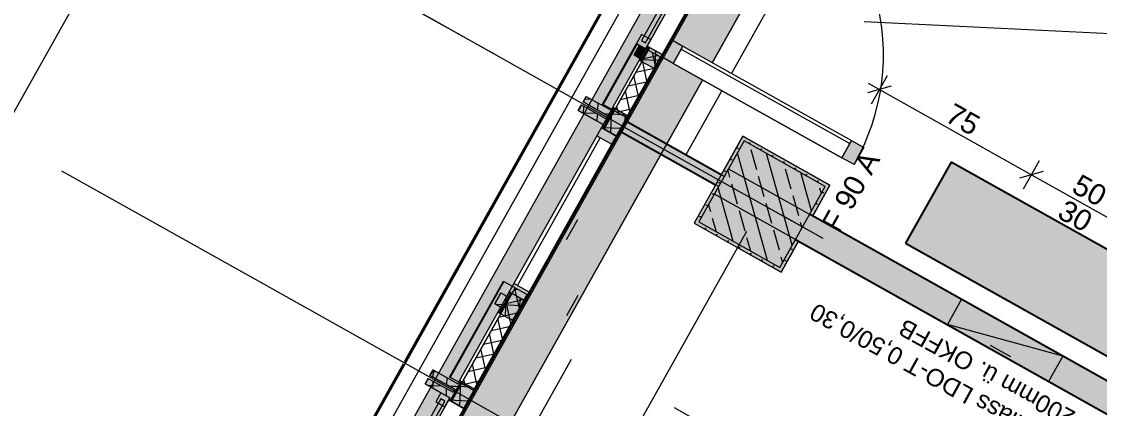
# Model space of a CAD drawing. Header units: metres. Extents: x -36 to 59, y 39 to 183.
# Drawn here: x -14.81 to -10.167, y 136.164 to 137.831 of the extents above; entities that cross this region are included whole.
import ezdxf

# ---------------------------------------------------------------- set-up
doc = ezdxf.new("R2010")
doc.units = ezdxf.units.M
doc.header["$MEASUREMENT"] = 0
for name, pattern in [('Achse', [0.0023, 0.0015, -0.0008]), ('Punktlinie', [0.0035, 0, -0.0035]), ('Strichlinie-über-Schnitt', [0.0023, 0.0008, -0.0015]), ('Strichlinie_ eng', [0.0023, 0.0015, -0.0008]), ('Strichpunktlinie', [0.006703, 0.003528, -0.001764, 0, -0.001411]), ('Wipeout_Contour', [1, 0, -1])]:
    doc.linetypes.add(name, pattern=pattern)
for name, color, linetype in [('00  Raster', 7, 'Continuous'), ('00  Raster Ausbau', 7, 'Continuous'), ('10  Decken', 7, 'Continuous'), ('10  Fassade', 7, 'Continuous'), ('10  Fassade_Deckschraffur', 7, 'Continuous'), ('10  Fassade_Schnittschraffur', 7, 'Continuous'), ('10  Stützen', 7, 'Continuous'), ('10  Stützen_Schnittschraffur', 7, 'Continuous'), ('10  Wand Massiv_Deckschraffur', 7, 'Continuous'), ('10  Wand Massiv_Fenster', 7, 'Continuous'), ('20  Absturzsicherung', 7, 'Continuous'), ('20  Möbel', 7, 'Continuous'), ('20  Möbel_Deckschraffur', 7, 'Continuous'), ('20  Wand Leichtbau', 7, 'Continuous'), ('20  Wand Leichtbau_Fenster', 7, 'Continuous'), ('20  Wand Leichtbau_Schnittschraffur', 7, 'Continuous'), ('40  Bemaßung 1_ 50 AUSBAU', 7, 'Continuous'), ('40  Text Brandschutz', 7, 'Continuous'), ('50  NUF - Raumstempel', 7, 'Continuous'), ('Neubau_20  Boden Aufbauten', 7, 'Continuous'), ('Neubau_20  Decke Abhangdecke', 7, 'Continuous'), ('Neubau_20  Wand Leichtbau', 7, 'Continuous'), ('Neubau_20  Wand Leichtbau_Fenster', 7, 'Continuous'), ('Neubau_20  Wand Leichtbau_Schnittschraffur', 7, 'Continuous')]:
    doc.layers.add(name, color=color, linetype=linetype)
doc.styles.add('ERSTELLTER_STIL_1', font='')
doc.styles.get('ERSTELLTER_STIL_1').set_extended_font_data('Arial')
pattern_1 = [(102.605446, (0, 0), (0.048794801, 0.0109118), []), (192.605446, (0, 0), (-0.0109118, 0.048794801), [])]
pattern_2 = [(87.605446, (0, 0), (-0.059947608, 0.00250684), []), (177.605446, (0, 0), (0.00250684, 0.059947608), [])]

msp = doc.modelspace()

# ---------------------------------------------------------------- linework, layer by layer
at = {"layer": 'Neubau_20  Boden Aufbauten', "color": 7, "linetype": 'Continuous', "lineweight": 13, "ltscale": 1000, "flags": 128}
msp.add_lwpolyline([(-8.3577, 128.9862), (-8.096, 128.8395), (7.1144, 155.9862), (4.0389, 157.7094), (4.6255, 158.7563), (1.6945, 160.3985), (1.6556, 160.3291), (1.3067, 160.5246), (1.3908, 160.6747), (1.1415, 160.8144), (-12.0312, 137.3031), (-11.7825, 137.1637), (-11.7642, 137.1964), (-5.6705, 133.7822)], close=True, dxfattribs=at)
msp.add_lwpolyline([(-5.8407, 133.7342), (-11.8253, 137.0874), (-11.8069, 137.1201), (-12.0559, 137.2596), (-18.6544, 125.4821), (-16.3427, 124.1868), (-16.6653, 123.611), (-16.8022, 123.6878), (-20.9522, 116.2812), (-16.9374, 114.0317)], dxfattribs=at)

# ---------------------------------------------------------------- next in the draw order: wipeouts: each hides what was drawn before it
at = {"color": 254, "linetype": 'Wipeout_Contour', "lineweight": 0, "ltscale": 578.896248}
msp.add_wipeout([(1.5068, 161.8649), (-18.3925, 126.3498), (-18.2219, 126.2542), (1.6769, 161.7686)], dxfattribs=at).dxf.layer = '10  Fassade_Deckschraffur'

# ---------------------------------------------------------------- next in the draw order: wipeouts: each hides what was drawn before it
at = {"color": 254, "linetype": 'Wipeout_Contour', "lineweight": 0, "ltscale": 579.75037}
msp.add_wipeout([(1.2236, 162.0253), (-18.6764, 126.5088), (-18.6188, 126.4766), (1.2811, 161.9927)], dxfattribs=at).dxf.layer = '10  Fassade_Deckschraffur'

# ---------------------------------------------------------------- next in the draw order: wipeouts: each hides what was drawn before it
at = {"color": 254, "linetype": 'Wipeout_Contour', "lineweight": 0, "ltscale": 579.478914}
msp.add_wipeout([(-18.4602, 126.3877), (1.4393, 161.9032), (1.2811, 161.9927), (-18.6188, 126.4766)], dxfattribs=at).dxf.layer = '10  Fassade_Deckschraffur'

# ---------------------------------------------------------------- next in the draw order: wipeouts: each hides what was drawn before it
at = {"color": 254, "linetype": 'Wipeout_Contour', "lineweight": 0, "ltscale": 579.276268}
msp.add_wipeout([(1.4393, 161.9032), (-18.4602, 126.3877), (-18.4575, 126.3862), (1.4419, 161.9017)], dxfattribs=at).dxf.layer = '10  Fassade_Deckschraffur'

# ---------------------------------------------------------------- next in the draw order: wipeouts: each hides what was drawn before it
at = {"color": 254, "linetype": 'Wipeout_Contour', "lineweight": 0, "ltscale": 579.199343}
msp.add_wipeout([(1.4446, 161.9001), (-18.4548, 126.3847), (-18.4016, 126.3549), (1.4977, 161.8701)], dxfattribs=at).dxf.layer = '10  Fassade_Deckschraffur'

# ---------------------------------------------------------------- next in the draw order: wipeouts: each hides what was drawn before it
at = {"color": 254, "linetype": 'Wipeout_Contour', "lineweight": 0, "ltscale": 579.127053}
msp.add_wipeout([(-18.3972, 126.3524), (1.5021, 161.8676), (1.4977, 161.8701), (-18.4016, 126.3549)], dxfattribs=at).dxf.layer = '10  Fassade_Deckschraffur'

# ---------------------------------------------------------------- next in the draw order: wipeouts: each hides what was drawn before it
at = {"color": 254, "linetype": 'Wipeout_Contour', "lineweight": 0, "ltscale": 579.115676}
msp.add_wipeout([(1.5021, 161.8676), (-18.3972, 126.3524), (-18.3925, 126.3498), (1.5068, 161.8649)], dxfattribs=at).dxf.layer = '10  Fassade_Deckschraffur'

# ---------------------------------------------------------------- next in the draw order: hatches: boundary and pattern name
at = {"layer": '10  Wand Massiv_Deckschraffur', "linetype": 'Continuous', "lineweight": 0, "true_color": 0xffffff}
msp.add_hatch(color=7, dxfattribs=at).paths.add_polyline_path([(-18.2218, 126.2542), (1.677, 161.7686), (1.3506, 161.9533), (-18.549, 126.4375)])
at = {"layer": '20  Möbel_Deckschraffur', "linetype": 'Continuous', "lineweight": 0, "true_color": 0xffffff}
msp.add_hatch(color=7, dxfattribs=at).paths.add_polyline_path([(-11.0017, 136.876), (-9.9548, 136.2895), (-9.7593, 136.6384), (-10.8062, 137.225)])
at = {"layer": '20  Wand Leichtbau_Schnittschraffur', "linetype": 'Continuous', "lineweight": 18}
msp.add_hatch(color=9, dxfattribs=at).paths.add_polyline_path([(-11.4152, 137.0009), (-11.4763, 136.8919), (-6.3423, 134.0153), (-6.2812, 134.1243)])

# ---------------------------------------------------------------- next in the draw order: linework, layer by layer
at = {"layer": '00  Raster Ausbau', "color": 9, "linetype": 'Achse', "lineweight": 18, "ltscale": 1000}
msp.add_line((-13.7632, 136.6974), (-14.6356, 137.1862), dxfattribs=at)
at = {"layer": '10  Decken', "color": 7, "linetype": 'Punktlinie', "lineweight": 13, "ltscale": 1000, "flags": 128}
msp.add_lwpolyline([(1.6639, 161.776), (-18.7726, 125.3019), (-16.6353, 124.1043), (-21.0101, 116.2964), (-22.973, 117.3962), (-23.0952, 117.1781), (-10.2099, 109.9585), (-9.9704, 110.3859), (-3.4571, 122.0106), (-0.8442, 120.5466), (0.5391, 119.7715)], dxfattribs=at)
at = {"layer": '10  Fassade', "color": 7, "linetype": 'Strichpunktlinie', "lineweight": 13, "ltscale": 1000}
msp.add_line((-18.3745, 126.3397), (1.5247, 161.8548), dxfattribs=at)
at = {"layer": '10  Fassade', "color": 7, "linetype": 'Continuous', "lineweight": 13, "ltscale": 1000}
for p, q in [((-12.3982, 137.4714), (-12.4116, 137.4474)), ((-12.3982, 137.4714), (-12.2913, 137.4115)), ((-12.3774, 137.5085), (-12.3908, 137.4845)), ((-12.7454, 136.6624), (-12.7718, 136.6153)), ((-13.0373, 136.3308), (-13.0507, 136.3068)), ((-13.058, 136.2937), (-13.0715, 136.2697)), ((-13.058, 136.2937), (-12.9512, 136.2338))]:
    msp.add_line(p, q, dxfattribs=at)
at = {"layer": '10  Fassade', "color": 7, "linetype": 'Continuous', "lineweight": 18, "ltscale": 1000, "flags": 128}
for points in [[(-18.6764, 126.5088), (1.2236, 162.0253)], [(-18.6188, 126.4766), (1.2811, 161.9927)], [(-18.4602, 126.3877), (1.4393, 161.9032)], [(-18.4575, 126.3862), (1.4419, 161.9017)], [(-18.4548, 126.3847), (1.4446, 161.9001)], [(-18.4016, 126.3549), (1.4977, 161.8701)], [(-18.3972, 126.3524), (1.5021, 161.8676)], [(-18.3925, 126.3498), (1.5068, 161.8649)], [(-18.2219, 126.2542), (1.6769, 161.7686)]]:
    msp.add_lwpolyline(points, dxfattribs=at)
at = {"layer": '10  Fassade', "color": 7, "linetype": 'Strichlinie_ eng', "lineweight": 18, "ltscale": 1000, "flags": 128}
for points in [[(1.4333, 161.9065), (1.0653, 161.2497), (0.9101, 160.9727), (0.4643, 160.1771), (0.2502, 159.795), (-0.2545, 158.8942), (-0.4097, 158.6172), (-0.8555, 157.8216), (-1.0696, 157.4395), (-1.5743, 156.5388), (-1.7294, 156.2618), (-2.1752, 155.4662), (-2.3893, 155.0841), (-2.894, 154.1833), (-3.0492, 153.9063), (-3.495, 153.1107), (-3.7091, 152.7286), (-4.2138, 151.8278), (-4.369, 151.5509), (-4.8148, 150.7552), (-5.0289, 150.3731), (-5.5336, 149.4724), (-5.6888, 149.1954), (-6.1346, 148.3998), (-6.3487, 148.0177), (-6.8533, 147.1169), (-7.0085, 146.8399), (-7.4543, 146.0443), (-7.6684, 145.6622), (-8.1731, 144.7615), (-8.3283, 144.4845), (-8.7741, 143.6889), (-8.9882, 143.3067), (-9.4929, 142.406), (-9.6481, 142.129), (-10.0939, 141.3334), (-10.308, 140.9513), (-10.8127, 140.0505), (-10.9679, 139.7736), (-11.4136, 138.9779), (-11.6277, 138.5958), (-12.1324, 137.6951), (-12.2876, 137.4181), (-12.7334, 136.6225), (-12.9475, 136.2404), (-13.4522, 135.3396), (-13.6074, 135.0626), (-14.0532, 134.267), (-14.2673, 133.8849), (-14.772, 132.9842), (-14.9272, 132.7072), (-15.373, 131.9115), (-15.5871, 131.5294), (-16.0917, 130.6287), (-16.2469, 130.3517), (-16.6927, 129.5561), (-16.9068, 129.174), (-17.4115, 128.2732), (-17.5667, 127.9962), (-18.0125, 127.2006), (-18.4661, 126.391)], [(1.4986, 161.8696), (1.1307, 161.213), (0.9755, 160.9361), (0.5297, 160.1404), (0.3156, 159.7583), (-0.189, 158.8576), (-0.3442, 158.5806), (-0.79, 157.785), (-1.0041, 157.4029), (-1.5088, 156.5021), (-1.664, 156.2251), (-2.1098, 155.4295), (-2.3239, 155.0474), (-2.8286, 154.1467), (-2.9838, 153.8697), (-3.4296, 153.074), (-3.6437, 152.6919), (-4.1484, 151.7912), (-4.3036, 151.5142), (-4.7494, 150.7186), (-4.9634, 150.3365), (-5.4681, 149.4357), (-5.6233, 149.1587), (-6.0691, 148.3631), (-6.2832, 147.981), (-6.7879, 147.0803), (-6.9431, 146.8033), (-7.3889, 146.0077), (-7.603, 145.6255), (-8.1077, 144.7248), (-8.2629, 144.4478), (-8.7087, 143.6522), (-8.9228, 143.2701), (-9.4275, 142.3693), (-9.5827, 142.0924), (-10.0284, 141.2967), (-10.2425, 140.9146), (-10.7472, 140.0139), (-10.9024, 139.7369), (-11.3482, 138.9413), (-11.5623, 138.5592), (-12.067, 137.6584), (-12.2222, 137.3814), (-12.668, 136.5858), (-12.8821, 136.2037), (-13.3868, 135.303), (-13.542, 135.026), (-13.9878, 134.2303), (-14.2019, 133.8482), (-14.7065, 132.9475), (-14.8617, 132.6705), (-15.3075, 131.8749), (-15.5216, 131.4928), (-16.0263, 130.592), (-16.1815, 130.315), (-16.6273, 129.5194), (-16.8414, 129.1373), (-17.3461, 128.2366), (-17.5013, 127.9596), (-17.9471, 127.164), (-18.4007, 126.3544)], [(-12.1716, 137.6866), (-12.1481, 137.7285)], [(-12.1481, 137.7285), (-12.1219, 137.7138)], [(-12.1454, 137.672), (-12.1716, 137.6866)], [(-12.4116, 137.4474), (-12.3982, 137.4714)], [(-12.3982, 137.4714), (-12.2913, 137.4115)], [(-12.3908, 137.4845), (-12.3774, 137.5085)], [(-12.284, 137.4246), (-12.3908, 137.4845)], [(-12.3774, 137.5085), (-12.2705, 137.4486)], [(-12.3047, 137.3876), (-12.4116, 137.4474)], [(-12.7718, 136.6153), (-12.7454, 136.6624)], [(-12.7454, 136.6624), (-12.7192, 136.6478)], [(-12.7456, 136.6007), (-12.7718, 136.6153)], [(-13.0507, 136.3068), (-13.0373, 136.3308)], [(-13.0373, 136.3308), (-12.9304, 136.2709)], [(-13.0715, 136.2697), (-13.058, 136.2937)], [(-12.9646, 136.2098), (-13.0715, 136.2697)], [(-13.058, 136.2937), (-12.9512, 136.2338)], [(-12.9438, 136.2469), (-13.0507, 136.3068)]]:
    msp.add_lwpolyline(points, dxfattribs=at)
at = {"layer": '10  Wand Massiv_Fenster', "color": 7, "linetype": 'Continuous', "lineweight": 13, "ltscale": 1000}
for p, q in [((1.3506, 161.9533), (-18.549, 126.4375)), ((1.677, 161.7686), (-18.2218, 126.2542))]:
    msp.add_line(p, q, dxfattribs=at)
at = {"layer": '20  Möbel', "color": 7, "linetype": 'Continuous', "lineweight": 25, "ltscale": 1000}
for p, q in [((-10.8062, 137.225), (-11.0017, 136.876)), ((-9.7593, 136.6384), (-10.8062, 137.225)), ((-11.0017, 136.876), (-9.9548, 136.2895))]:
    msp.add_line(p, q, dxfattribs=at)
at = {"layer": '20  Möbel', "color": 253, "linetype": 'Strichlinie_ eng', "lineweight": 18, "ltscale": 1000, "true_color": 0x9f9f9f, "flags": 128}
msp.add_lwpolyline([(-10.6888, 135.4333), (-12.0846, 136.2154), (-12.5734, 135.343), (-11.1776, 134.5609)], close=True, dxfattribs=at)
at = {"layer": '20  Wand Leichtbau', "color": 7, "linetype": 'Continuous', "lineweight": 25, "ltscale": 1000, "flags": 128}
for points in [[(-6.2812, 134.1243), (-11.4152, 137.0009)], [(-11.4763, 136.8919), (-7.9867, 134.9367)]]:
    msp.add_lwpolyline(points, dxfattribs=at)
at = {"layer": '40  Bemaßung 1_ 50 AUSBAU', "color": 7, "linetype": 'Continuous', "lineweight": 13, "ltscale": 1000}
for p, q in [((-14.2418, 138.513), (-14.9017, 137.3353)), ((-11.1636, 137.565), (-11.1146, 137.5375)), ((-11.1489, 137.4762), (-11.0802, 137.5989)), ((-11.0635, 137.5519), (-11.1656, 137.5231)), ((-11.1146, 137.5375), (-10.4601, 137.1709)), ((-10.4945, 137.1095), (-10.4258, 137.2322)), ((-10.4091, 137.1853), (-10.5112, 137.1565)), ((-10.4601, 137.1709), (-10.024, 136.9265))]:
    msp.add_line(p, q, dxfattribs=at)
at = {"layer": '40  Text Brandschutz', "color": 6, "linetype": 'Continuous', "lineweight": 18, "ltscale": 1000}
msp.add_line((-2.5256, 137.4032), (-11.1803, 137.8293), dxfattribs=at)
at = {"layer": 'Neubau_20  Decke Abhangdecke', "color": 7, "linetype": 'Continuous', "lineweight": 13, "ltscale": 1000, "flags": 128}
msp.add_lwpolyline([(-9.3026, 141.9784), (-11.9299, 137.2893), (-11.9483, 137.2566), (-11.7956, 137.1711), (-11.7773, 137.2038), (-11.7027, 137.3368), (-11.3276, 137.1266), (-11.4021, 136.9936), (-6.2943, 134.1316), (-6.2197, 134.2647), (-5.8446, 134.0545), (-5.9191, 133.9215), (-5.7796, 133.8433), (-3.195, 138.456)], dxfattribs=at)
at = {"layer": 'Neubau_20  Decke Abhangdecke', "color": 7, "linetype": 'Strichlinie-über-Schnitt', "lineweight": 13, "ltscale": 1000, "flags": 128}
msp.add_lwpolyline([(-14.5878, 132.5457), (-14.4351, 132.4601), (-14.3423, 132.6259), (-13.9671, 132.4157), (-14.0417, 132.2827), (-10.5651, 130.3348), (-7.9867, 134.9366), (-11.4632, 136.8845), (-11.5378, 136.7515), (-11.9129, 136.9617), (-11.82, 137.1274), (-11.9727, 137.213)], close=True, dxfattribs=at)
at = {"layer": 'Neubau_20  Wand Leichtbau_Fenster', "color": 7, "linetype": 'Continuous', "lineweight": 18, "ltscale": 1000}
for p, q in [((-10.7608, 136.6343), (-10.8219, 136.5252)), ((-10.3246, 136.3899), (-10.8219, 136.5252)), ((-10.3246, 136.3899), (-10.3857, 136.2808))]:
    msp.add_line(p, q, dxfattribs=at)

# ---------------------------------------------------------------- next in the draw order: texts
at = {"layer": '20  Wand Leichtbau_Fenster', "color": 7, "linetype": 'Continuous', "lineweight": 18, "char_height": 0.075, "attachment_point": 4, "rotation": 151.2521, "style": 'ERSTELLTER_STIL_1'}
for s, insert in [('\\A1;{\\pql;\\fArial|b0|i0|c0|p38;2x Überströmdurchlass LDO-T 0,50/0,30}', (-9.7476, 135.6868)), ('\\A1;{\\pql;\\fArial|b0|i0|c0|p38;UK = +200mm ü. OKFFB}', (-9.9966, 135.9579))]:
    msp.add_mtext(s, dxfattribs=dict(at, insert=insert))
at = {"layer": '40  Bemaßung 1_ 50 AUSBAU', "color": 7, "linetype": 'Continuous', "lineweight": 13, "char_height": 0.09, "width": 0.136595, "attachment_point": 7, "rotation": 330.738, "style": 'ERSTELLTER_STIL_1'}
for s, insert in [('\\A1;{\\pql;\\fArial|b0|i0|c0|p38;75}', (-10.8381, 137.4033)), ('\\A1;{\\pql;\\fArial|b0|i0|c0|p38;50}', (-10.2928, 137.0978)), ('\\A1;{\\pql;\\fArial|b0|i0|c0|p38;30}', (-10.3544, 136.9878))]:
    msp.add_mtext(s, dxfattribs=dict(at, insert=insert))

# ---------------------------------------------------------------- next in the draw order: wipeouts: each hides what was drawn before it
at = {"color": 254, "linetype": 'Wipeout_Contour', "lineweight": 0, "ltscale": 554.523215}
msp.add_wipeout([(-12.1156, 137.7252), (-12.0501, 137.6885), (-11.5843, 138.5199), (-11.6497, 138.5566)], dxfattribs=at).dxf.layer = '10  Fassade_Deckschraffur'
at = {"color": 254, "linetype": 'Wipeout_Contour', "lineweight": 0, "ltscale": 552.332542}
msp.add_wipeout([(-12.2632, 137.4617), (-12.1978, 137.4251), (-12.0839, 137.6283), (-12.1493, 137.665)], dxfattribs=at).dxf.layer = '10  Fassade_Deckschraffur'
at = {"color": 254, "linetype": 'Wipeout_Contour', "lineweight": 0, "ltscale": 550.279155}
msp.add_wipeout([(-12.709, 136.6661), (-12.6435, 136.6294), (-12.2466, 137.3378), (-12.3121, 137.3745)], dxfattribs=at).dxf.layer = '10  Fassade_Deckschraffur'
at = {"color": 254, "linetype": 'Wipeout_Contour', "lineweight": 0, "ltscale": 548.054128}
msp.add_wipeout([(-12.9231, 136.284), (-12.8576, 136.2473), (-12.6924, 136.5422), (-12.7579, 136.5789)], dxfattribs=at).dxf.layer = '10  Fassade_Deckschraffur'
at = {"color": 254, "linetype": 'Wipeout_Contour', "lineweight": 0, "ltscale": 545.620857}
msp.add_wipeout([(-13.4353, 135.3697), (-13.3699, 135.3331), (-12.9041, 136.1644), (-12.9695, 136.2011)], dxfattribs=at).dxf.layer = '10  Fassade_Deckschraffur'

# ---------------------------------------------------------------- next in the draw order: hatches: boundary and pattern name
at = {"layer": '10  Fassade', "linetype": 'Continuous', "lineweight": 0, "true_color": 0xffffff}
for points in [[(-12.3073, 137.475), (-12.3047, 137.4735), (-12.1586, 137.7344), (-12.1612, 137.7358)], [(-12.2044, 137.4173), (-12.2026, 137.4163), (-12.0565, 137.6772), (-12.0582, 137.6782)], [(-12.966, 136.2994), (-12.9634, 136.298), (-12.7319, 136.711), (-12.7345, 136.7125)], [(-12.8631, 136.2418), (-12.8613, 136.2408), (-12.6299, 136.6539), (-12.6316, 136.6548)]]:
    msp.add_hatch(color=7, dxfattribs=at).paths.add_polyline_path(points)
at = {"layer": '10  Fassade', "linetype": 'Continuous', "lineweight": 13, "true_color": 0x000100}
h = msp.add_hatch(dxfattribs=at)
h.set_pattern_fill('Dämmung__hart_2_0002', color=98, style=0, pattern_type=2)
h.set_pattern_definition(pattern_1)
h.paths.add_polyline_path([(-12.2567, 137.4466), (-12.2044, 137.4173), (-12.0582, 137.6782), (-12.1106, 137.7075)])
h = msp.add_hatch(dxfattribs=at)
h.set_pattern_fill('Dämmung__hart_2_0002', color=98, style=0, pattern_type=2)
h.set_pattern_definition(pattern_1)
h.paths.add_polyline_path([(-12.9154, 136.2711), (-12.8631, 136.2418), (-12.6316, 136.6548), (-12.6839, 136.6842)])
at = {"layer": '10  Fassade_Schnittschraffur', "linetype": 'Continuous', "lineweight": 0, "true_color": 0xffffff}
for points in [[(-12.1219, 137.7138), (-12.1481, 137.7285), (-12.1716, 137.6866), (-12.1454, 137.672)], [(-12.1156, 137.7252), (-12.1219, 137.7138), (-12.1454, 137.672), (-12.1493, 137.665), (-12.0839, 137.6283), (-12.0501, 137.6885)], [(-12.1156, 137.7252), (-12.0501, 137.6885), (-12.1155, 137.7253)], [(-12.4116, 137.4474), (-12.3047, 137.3876), (-12.2913, 137.4115), (-12.3982, 137.4714)], [(-12.3774, 137.5085), (-12.3908, 137.4845), (-12.284, 137.4246), (-12.2705, 137.4486)], [(-12.7454, 136.6624), (-12.7718, 136.6153), (-12.7456, 136.6007), (-12.7192, 136.6478)], [(-12.9304, 136.2709), (-13.0373, 136.3308), (-13.0507, 136.3068), (-12.9438, 136.2469)], [(-13.0715, 136.2697), (-12.9646, 136.2098), (-12.9512, 136.2338), (-13.058, 136.2937)], [(-12.9438, 136.2469), (-12.9475, 136.2404), (-12.9512, 136.2338), (-12.9646, 136.2098), (-12.9695, 136.2011), (-12.9041, 136.1644), (-12.8576, 136.2473), (-12.9231, 136.284)], [(-12.9696, 136.2009), (-12.9042, 136.1643), (-12.9695, 136.2011)]]:
    msp.add_hatch(color=7, dxfattribs=at).paths.add_polyline_path(points)
at = {"layer": '10  Fassade_Schnittschraffur', "linetype": 'Continuous', "lineweight": 13, "true_color": 0x000100}
h = msp.add_hatch(dxfattribs=at)
h.set_pattern_fill('Dämmung__hart_1_0002', color=98, style=0, pattern_type=2)
h.set_pattern_definition(pattern_2)
h.paths.add_polyline_path([(-12.1219, 137.7138), (-12.1481, 137.7285), (-12.1716, 137.6866), (-12.1454, 137.672)])
h = msp.add_hatch(dxfattribs=at)
h.set_pattern_fill('Dämmung__hart_1_0002', color=98, style=0, pattern_type=2)
h.set_pattern_definition(pattern_2)
h.paths.add_polyline_path([(-12.1156, 137.7252), (-12.1219, 137.7138), (-12.1454, 137.672), (-12.1493, 137.665), (-12.0839, 137.6283), (-12.0501, 137.6885)])
h = msp.add_hatch(dxfattribs=at)
h.set_pattern_fill('Dämmung__hart_1_0002', color=98, style=0, pattern_type=2)
h.set_pattern_definition(pattern_2)
h.paths.add_polyline_path([(-12.4116, 137.4474), (-12.3047, 137.3876), (-12.2913, 137.4115), (-12.3982, 137.4714)])
h = msp.add_hatch(dxfattribs=at)
h.set_pattern_fill('Dämmung__hart_1_0002', color=98, style=0, pattern_type=2)
h.set_pattern_definition(pattern_2)
h.paths.add_polyline_path([(-12.3774, 137.5085), (-12.3908, 137.4845), (-12.284, 137.4246), (-12.2705, 137.4486)])
h = msp.add_hatch(dxfattribs=at)
h.set_pattern_fill('Dämmung__hart_1_0002', color=98, style=0, pattern_type=2)
h.set_pattern_definition(pattern_2)
h.paths.add_polyline_path([(-12.7454, 136.6624), (-12.7718, 136.6153), (-12.7456, 136.6007), (-12.7192, 136.6478)])
h = msp.add_hatch(dxfattribs=at)
h.set_pattern_fill('Dämmung__hart_1_0002', color=98, style=0, pattern_type=2)
h.set_pattern_definition(pattern_2)
h.paths.add_polyline_path([(-12.9304, 136.2709), (-13.0373, 136.3308), (-13.0507, 136.3068), (-12.9438, 136.2469)])
h = msp.add_hatch(dxfattribs=at)
h.set_pattern_fill('Dämmung__hart_1_0002', color=98, style=0, pattern_type=2)
h.set_pattern_definition(pattern_2)
h.paths.add_polyline_path([(-13.0715, 136.2697), (-12.9646, 136.2098), (-12.9512, 136.2338), (-13.058, 136.2937)])
h = msp.add_hatch(dxfattribs=at)
h.set_pattern_fill('Dämmung__hart_1_0002', color=98, style=0, pattern_type=2)
h.set_pattern_definition(pattern_2)
h.paths.add_polyline_path([(-12.9438, 136.2469), (-12.9475, 136.2404), (-12.9512, 136.2338), (-12.9646, 136.2098), (-12.9695, 136.2011), (-12.9041, 136.1644), (-12.8576, 136.2473), (-12.9231, 136.284)])
at = {"layer": '20  Absturzsicherung', "linetype": 'Continuous', "lineweight": 0, "true_color": 0xffffff}
msp.add_hatch(color=7, dxfattribs=at).paths.add_polyline_path([(-13.0259, 136.1926), (-12.9866, 136.1706), (-12.9646, 136.2098), (-13.0039, 136.2318)])

# ---------------------------------------------------------------- next in the draw order: linework, layer by layer
at = {"layer": '00  Raster Ausbau', "color": 9, "linetype": 'Achse', "lineweight": 18, "ltscale": 1000}
msp.add_line((-12.8908, 136.2086), (-12.0184, 135.7198), dxfattribs=at)
at = {"layer": '10  Fassade', "color": 7, "linetype": 'Continuous', "lineweight": 13, "ltscale": 1000}
for p, q in [((-12.1481, 137.7285), (-12.1716, 137.6866)), ((-12.1481, 137.7285), (-12.1219, 137.7138)), ((-12.1156, 137.7252), (-12.1219, 137.7138)), ((-12.1156, 137.7252), (-12.0501, 137.6885)), ((-12.1716, 137.6866), (-12.1454, 137.672)), ((-12.1454, 137.672), (-12.1493, 137.665)), ((-12.1493, 137.665), (-12.0839, 137.6283)), ((-12.0501, 137.6885), (-12.0839, 137.6283)), ((-12.3908, 137.4845), (-12.284, 137.4246)), ((-12.3774, 137.5085), (-12.2705, 137.4486)), ((-12.4116, 137.4474), (-12.3047, 137.3876)), ((-12.284, 137.4246), (-12.2913, 137.4115)), ((-12.2632, 137.4617), (-12.2705, 137.4486)), ((-12.2632, 137.4617), (-12.1978, 137.4251)), ((-12.3047, 137.3876), (-12.3121, 137.3745)), ((-12.7454, 136.6624), (-12.7192, 136.6478)), ((-12.7718, 136.6153), (-12.7456, 136.6007)), ((-12.7456, 136.6007), (-12.7579, 136.5789)), ((-12.6435, 136.6294), (-12.6924, 136.5422)), ((-12.7579, 136.5789), (-12.6924, 136.5422)), ((-13.0373, 136.3308), (-12.9304, 136.2709)), ((-13.0715, 136.2697), (-12.9646, 136.2098)), ((-13.0507, 136.3068), (-12.9438, 136.2469)), ((-12.9231, 136.284), (-12.9304, 136.2709)), ((-12.9231, 136.284), (-12.8576, 136.2473)), ((-12.8576, 136.2473), (-12.9041, 136.1644)), ((-12.9646, 136.2098), (-12.9695, 136.2011)), ((-12.9695, 136.2011), (-12.9041, 136.1644))]:
    msp.add_line(p, q, dxfattribs=at)
at = {"layer": '10  Fassade', "color": 7, "linetype": 'Continuous', "lineweight": 18, "ltscale": 1000, "flags": 128}
for points in [[(-11.6497, 138.5566), (-12.1156, 137.7252)], [(-11.5843, 138.5199), (-12.0501, 137.6885)], [(-12.1493, 137.665), (-12.2632, 137.4617)], [(-12.0839, 137.6283), (-12.1978, 137.4251)], [(-12.3121, 137.3745), (-12.709, 136.6661)], [(-12.2466, 137.3378), (-12.6435, 136.6294)], [(-12.7579, 136.5789), (-12.9231, 136.284)], [(-12.6924, 136.5422), (-12.8576, 136.2473)], [(-12.9695, 136.2011), (-13.4353, 135.3697)], [(-12.9041, 136.1644), (-13.3699, 135.3331)]]:
    msp.add_lwpolyline(points, dxfattribs=at)
for points in [[(-12.3073, 137.475), (-12.1612, 137.7358), (-12.1586, 137.7344), (-12.3047, 137.4735)], [(-12.3047, 137.4735), (-12.1586, 137.7344), (-12.1106, 137.7075), (-12.2567, 137.4466)], [(-12.2567, 137.4466), (-12.1106, 137.7075), (-12.0582, 137.6782), (-12.2044, 137.4173)], [(-12.0501, 137.6885), (-12.1155, 137.7253)], [(-12.2044, 137.4173), (-12.0582, 137.6782), (-12.0565, 137.6772), (-12.2026, 137.4163)], [(-12.966, 136.2994), (-12.7345, 136.7125), (-12.7319, 136.711), (-12.9634, 136.298)], [(-12.9634, 136.298), (-12.7319, 136.711), (-12.6839, 136.6842), (-12.9154, 136.2711)], [(-12.9154, 136.2711), (-12.6839, 136.6842), (-12.6316, 136.6548), (-12.8631, 136.2418)], [(-12.8631, 136.2418), (-12.6316, 136.6548), (-12.6299, 136.6539), (-12.8613, 136.2408)], [(-12.9695, 136.2011), (-12.9042, 136.1643)]]:
    msp.add_lwpolyline(points, close=True, dxfattribs=at)
at = {"layer": '10  Fassade', "color": 7, "linetype": 'Continuous', "lineweight": 13, "ltscale": 1000, "flags": 128}
msp.add_lwpolyline([(-12.9438, 136.2469), (-12.9475, 136.2404), (-12.9512, 136.2338)], dxfattribs=at)
at = {"layer": '20  Absturzsicherung', "color": 7, "linetype": 'Continuous', "lineweight": 18, "ltscale": 1000, "flags": 128}
msp.add_lwpolyline([(-13.0259, 136.1926), (-12.9866, 136.1706), (-12.9646, 136.2098), (-13.0039, 136.2318)], close=True, dxfattribs=at)
at = {"layer": 'Neubau_20  Wand Leichtbau', "color": 7, "linetype": 'Continuous', "lineweight": 13, "ltscale": 1000, "flags": 128}
msp.add_lwpolyline([(-12.21, 137.4032), (-12.2344, 137.3596)], dxfattribs=at)

# ---------------------------------------------------------------- next in the draw order: wipeouts: each hides what was drawn before it
at = {"color": 254, "linetype": 'Wipeout_Contour', "lineweight": 0, "ltscale": 550.278948}
msp.add_wipeout([(-12.6888, 136.702), (-12.6234, 136.6654), (-12.2668, 137.3019), (-12.3322, 137.3385)], dxfattribs=at).dxf.layer = '10  Fassade_Deckschraffur'
at = {"color": 254, "linetype": 'Wipeout_Contour', "lineweight": 0, "ltscale": 551.902766}
msp.add_wipeout([(-11.961, 137.7248), (-12.0026, 137.6506), (-11.2762, 137.2437), (-11.2347, 137.3178)], dxfattribs=at).dxf.layer = '10  Fassade_Schnittschraffur'

# ---------------------------------------------------------------- next in the draw order: hatches: boundary and pattern name
at = {"layer": '10  Fassade_Schnittschraffur', "linetype": 'Continuous', "lineweight": 0, "true_color": 0xffffff}
for points in [[(-12.0134, 137.7541), (-12.0549, 137.68), (-12.0026, 137.6506), (-11.961, 137.7248)], [(-12.2632, 137.4617), (-12.2705, 137.4486), (-12.284, 137.4246), (-12.2913, 137.4115), (-12.3047, 137.3876), (-12.3121, 137.3745), (-12.2466, 137.3378), (-12.1978, 137.4251)], [(-12.3122, 137.3743), (-12.3322, 137.3385), (-12.2668, 137.3019), (-12.2467, 137.3376)], [(-12.3122, 137.3743), (-12.2467, 137.3376), (-12.3121, 137.3745)], [(-11.2347, 137.3178), (-11.2762, 137.2437), (-11.2239, 137.2143), (-11.1823, 137.2885)], [(-12.6434, 136.6296), (-12.6234, 136.6654), (-12.6888, 136.702), (-12.7089, 136.6663)], [(-12.709, 136.6661), (-12.7192, 136.6478), (-12.7456, 136.6007), (-12.7579, 136.5789), (-12.6924, 136.5422), (-12.6435, 136.6294)], [(-12.709, 136.6661), (-12.6435, 136.6294), (-12.7089, 136.6663)]]:
    msp.add_hatch(color=7, dxfattribs=at).paths.add_polyline_path(points)
at = {"layer": '10  Fassade_Schnittschraffur', "linetype": 'Continuous', "lineweight": 13, "true_color": 0x000100}
h = msp.add_hatch(dxfattribs=at)
h.set_pattern_fill('Dämmung__hart_1_0002', color=98, style=0, pattern_type=2)
h.set_pattern_definition(pattern_2)
h.paths.add_polyline_path([(-12.2632, 137.4617), (-12.2705, 137.4486), (-12.284, 137.4246), (-12.2913, 137.4115), (-12.3047, 137.3876), (-12.3121, 137.3745), (-12.2466, 137.3378), (-12.1978, 137.4251)])
h = msp.add_hatch(dxfattribs=at)
h.set_pattern_fill('Dämmung__hart_1_0002', color=98, style=0, pattern_type=2)
h.set_pattern_definition(pattern_2)
h.paths.add_polyline_path([(-12.709, 136.6661), (-12.7192, 136.6478), (-12.7456, 136.6007), (-12.7579, 136.5789), (-12.6924, 136.5422), (-12.6435, 136.6294)])
at = {"layer": '10  Stützen_Schnittschraffur', "linetype": 'Continuous', "lineweight": 0, "true_color": 0xffffff}
for points in [[(-11.7027, 137.3368), (-11.9129, 136.9617), (-11.5378, 136.7515), (-11.4632, 136.8845), (-11.4763, 136.8919), (-11.5435, 136.7719), (-11.8925, 136.9674), (-11.8253, 137.0874), (-11.7642, 137.1964), (-11.697, 137.3164), (-11.348, 137.1209), (-11.4152, 137.0009), (-11.4021, 136.9936), (-11.3276, 137.1266)], [(-11.5435, 136.7719), (-11.348, 137.1209), (-11.697, 137.3164), (-11.8925, 136.9674)]]:
    msp.add_hatch(color=7, dxfattribs=at).paths.add_polyline_path(points)
at = {"layer": '10  Stützen_Schnittschraffur', "linetype": 'Continuous', "lineweight": 13, "true_color": 0x000100}
h = msp.add_hatch(dxfattribs=at)
h.set_pattern_fill('Gips_0002', color=98, style=0, pattern_type=2)
h.set_pattern_definition([(87.605446, (0, 0), (-0.02497817, 0.001044517), [0, -0.025])])
h.paths.add_polyline_path([(-11.7027, 137.3368), (-11.9129, 136.9617), (-11.5378, 136.7515), (-11.4632, 136.8845), (-11.4763, 136.8919), (-11.5435, 136.7719), (-11.8925, 136.9674), (-11.8253, 137.0874), (-11.7642, 137.1964), (-11.697, 137.3164), (-11.348, 137.1209), (-11.4152, 137.0009), (-11.4021, 136.9936), (-11.3276, 137.1266)])
h = msp.add_hatch(dxfattribs=at)
h.set_pattern_fill('Beton__Stahlbeton_0002', color=98, style=0, pattern_type=2)
h.set_pattern_definition([(285.738, (-11.89249, 136.96744), (0.115501, 0.032549), []), (285.738, (-11.95024, 136.95117), (0.115501, 0.032549), [0.09, -0.03])])
h.paths.add_polyline_path([(-11.5435, 136.7719), (-11.348, 137.1209), (-11.697, 137.3164), (-11.8925, 136.9674)])
at = {"layer": 'Neubau_20  Wand Leichtbau_Schnittschraffur', "linetype": 'Continuous', "lineweight": 18}
msp.add_hatch(color=9, dxfattribs=at).paths.add_polyline_path([(-12.2344, 137.3596), (-11.82, 137.1274), (-11.7956, 137.1711), (-12.21, 137.4032)])

# ---------------------------------------------------------------- next in the draw order: linework, layer by layer
at = {"layer": '10  Fassade', "color": 7, "linetype": 'Continuous', "lineweight": 18, "ltscale": 1000}
for p, q in [((-11.9684, 137.7117), (-11.242, 137.3047)), ((-11.961, 137.7248), (-11.2347, 137.3178)), ((-12.0026, 137.6506), (-11.2762, 137.2437)), ((-12.3322, 137.3385), (-12.6888, 136.702)), ((-12.674, 136.6937), (-12.3174, 137.3302)), ((-12.6234, 136.6654), (-12.2668, 137.3019))]:
    msp.add_line(p, q, dxfattribs=at)
at = {"layer": '10  Fassade', "color": 7, "linetype": 'Continuous', "lineweight": 13, "ltscale": 1000}
for p, q in [((-12.1978, 137.4251), (-12.2466, 137.3378)), ((-12.3121, 137.3745), (-12.2466, 137.3378)), ((-12.709, 136.6661), (-12.7192, 136.6478)), ((-12.709, 136.6661), (-12.6435, 136.6294))]:
    msp.add_line(p, q, dxfattribs=at)
at = {"layer": '10  Fassade', "color": 7, "linetype": 'Continuous', "lineweight": 18, "ltscale": 1000, "flags": 128}
for points in [[(-12.0134, 137.7541), (-11.961, 137.7248), (-12.0026, 137.6506), (-12.0549, 137.68)], [(-11.961, 137.7248), (-11.2347, 137.3178), (-11.2762, 137.2437), (-12.0026, 137.6506)], [(-12.3122, 137.3743), (-12.3322, 137.3385), (-12.2668, 137.3019), (-12.2467, 137.3376)], [(-12.3121, 137.3745), (-12.2467, 137.3376)], [(-11.2347, 137.3178), (-11.1823, 137.2885), (-11.2239, 137.2143), (-11.2762, 137.2437)], [(-12.6434, 136.6296), (-12.6234, 136.6654), (-12.6888, 136.702), (-12.7089, 136.6663)], [(-12.6435, 136.6294), (-12.7089, 136.6663)]]:
    msp.add_lwpolyline(points, close=True, dxfattribs=at)
at = {"layer": '10  Fassade', "color": 7, "linetype": 'Continuous', "lineweight": 13, "ltscale": 1000}
msp.add_arc((-12.05, 137.6887), 0.9526, 330.1365, 60.738, dxfattribs=at)
at = {"layer": '10  Stützen', "color": 7, "linetype": 'Continuous', "lineweight": 13, "ltscale": 1000, "flags": 128}
msp.add_lwpolyline([(-11.4021, 136.9936), (-11.3276, 137.1266), (-11.7027, 137.3368), (-11.9129, 136.9617), (-11.5378, 136.7515), (-11.4632, 136.8845)], dxfattribs=at)
msp.add_lwpolyline([(-11.5435, 136.7719), (-11.348, 137.1209), (-11.697, 137.3164), (-11.8925, 136.9674)], close=True, dxfattribs=at)
at = {"layer": '50  NUF - Raumstempel', "color": 7, "linetype": 'Punktlinie', "lineweight": 13, "ltscale": 1000, "flags": 128}
msp.add_lwpolyline([(-10.0359, 110.1647), (-20.9522, 116.2812), (-16.4992, 124.2287), (-18.674, 125.4472), (-12.0678, 137.2376), (-11.8323, 137.1056), (-11.9129, 136.9617), (-11.5378, 136.7515), (-11.4571, 136.8954), (-6.3493, 134.0335), (-6.4299, 133.8895), (-6.0548, 133.6794), (-5.9741, 133.8233), (-5.8127, 133.7329), (-8.4694, 128.9914), (-4.7748, 126.9213), (-5.4078, 125.7916), (-2.4722, 124.1468), (-3.7407, 121.8829), (-3.5348, 121.7676)], close=True, dxfattribs=at)
at = {"layer": 'Neubau_20  Wand Leichtbau', "color": 7, "linetype": 'Continuous', "lineweight": 25, "ltscale": 1000, "flags": 128}
for points in [[(-11.7956, 137.1711), (-12.21, 137.4032)], [(-12.2344, 137.3596), (-11.82, 137.1274)]]:
    msp.add_lwpolyline(points, dxfattribs=at)

# ---------------------------------------------------------------- next in the draw order: texts
at = {"layer": '40  Text Brandschutz', "color": 7, "linetype": 'Continuous', "lineweight": 13, "insert": (-11.3684, 136.9585), "char_height": 0.09, "attachment_point": 1, "rotation": 60.738, "style": 'ERSTELLTER_STIL_1'}
msp.add_mtext('\\A1;{\\pql;\\pt0,1;\\fArial|b0|i0|c0|p38;F 90 A\\fArial|b0|i0|c0|p38;\\fArial|b0|i0|c0|p38;\\fArial|b0|i0|c0|p38;\\fArial|b0|i0|c0|p38;\\fArial|b0|i0|c0|p38;\\fArial|b0|i0|c0|p38;\\fArial|b0|i0|c0|p38;\\fArial|b0|i0|c0|p38;\\fArial|b0|i0|c0|p38;\\fArial|b0|i0|c0|p38;\\fArial|b0|i0|c0|p38;\\fArial|b0|i0|c0|p38;\\fArial|b0|i0|c0|p38;\\fArial|b0|i0|c0|p38;\\fArial|b0|i0|c0|p38;\\fArial|b0|i0|c0|p38;\\fArial|b0|i0|c0|p38;\\fArial|b0|i0|c0|p38;\\fArial|b0|i0|c0|p38;\\fArial|b0|i0|c0|p38;\\fArial|b0|i0|c0|p38;\\fArial|b0|i0|c0|p38;\\fArial|b0|i0|c0|p38;\\fArial|b0|i0|c0|p38;\\fArial|b0|i0|c0|p38;\\fArial|b0|i0|c0|p38;\\fArial|b0|i0|c0|p38;\\fArial|b0|i0|c0|p38;\\fArial|b0|i0|c0|p38;\\fArial|b0|i0|c0|p38;\\fArial|b0|i0|c0|p38;\\fArial|b0|i0|c0|p38;\\fArial|b0|i0|c0|p38;\\fArial|b0|i0|c0|p38;\\fArial|b0|i0|c0|p38;\\fArial|b0|i0|c0|p38;\\fArial|b0|i0|c0|p38;\\fArial|b0|i0|c0|p38;\\fArial|b0|i0|c0|p38;\\fArial|b0|i0|c0|p38;\\fArial|b0|i0|c0|p38;\\fArial|b0|i0|c0|p38;\\fArial|b0|i0|c0|p38;\\fArial|b0|i0|c0|p38;\\fArial|b0|i0|c0|p38;\\fArial|b0|i0|c0|p38;\\fArial|b0|i0|c0|p38;}', dxfattribs=at)

# ---------------------------------------------------------------- next in the draw order: wipeouts: each hides what was drawn before it
at = {"color": 254, "linetype": 'Wipeout_Contour', "lineweight": 0, "ltscale": 552.426113}
msp.add_wipeout([(-11.8404, 138.7093), (-11.8439, 138.7112), (-13.1588, 136.3645), (-13.1553, 136.3625)], dxfattribs=at).dxf.layer = '10  Fassade_Deckschraffur'

# ---------------------------------------------------------------- next in the draw order: hatches: boundary and pattern name
at = {"layer": '20  Absturzsicherung', "linetype": 'Continuous', "lineweight": 0, "true_color": 0xffffff}
for points in [[(-12.1393, 137.7493), (-12.1218, 137.7396), (-11.6668, 138.5518), (-11.6842, 138.5615)], [(-12.1612, 137.7358), (-12.1219, 137.7138), (-12.0999, 137.7531), (-12.1392, 137.7751)]]:
    msp.add_hatch(color=7, dxfattribs=at).paths.add_polyline_path(points)

# ---------------------------------------------------------------- next in the draw order: linework, layer by layer
at = {"layer": '00  Raster Ausbau', "color": 251, "linetype": 'Achse', "lineweight": 18, "ltscale": 1000, "true_color": 0x5f5f5f}
for q in [(-13.1033, 137.8751), (-11.3585, 136.8975)]:
    msp.add_line((-12.2309, 137.3863), q, dxfattribs=at)
at = {"layer": '20  Absturzsicherung', "color": 7, "linetype": 'Continuous', "lineweight": 18, "ltscale": 1000, "flags": 128}
for points in [[(-12.1393, 137.7493), (-12.1218, 137.7396), (-11.6668, 138.5518), (-11.6842, 138.5615)], [(-12.1612, 137.7358), (-12.1219, 137.7138), (-12.0999, 137.7531), (-12.1392, 137.7751)]]:
    msp.add_lwpolyline(points, close=True, dxfattribs=at)

# ---------------------------------------------------------------- next in the draw order: wipeouts: each hides what was drawn before it
at = {"color": 254, "linetype": 'Wipeout_Contour', "lineweight": 0, "ltscale": 543.555472}
msp.add_wipeout([(-13.1602, 136.3538), (-13.1637, 136.3557), (-14.4786, 134.009), (-14.4751, 134.0071)], dxfattribs=at).dxf.layer = '10  Fassade_Deckschraffur'

# ---------------------------------------------------------------- next in the draw order: hatches: boundary and pattern name
at = {"layer": '20  Absturzsicherung', "linetype": 'Continuous', "lineweight": 0, "true_color": 0xffffff}
msp.add_hatch(color=7, dxfattribs=at).paths.add_polyline_path([(-13.459, 135.3939), (-13.4416, 135.3841), (-12.9865, 136.1963), (-13.004, 136.2061)])

# ---------------------------------------------------------------- next in the draw order: linework, layer by layer
at = {"layer": '00  Raster', "color": 7, "linetype": 'Strichpunktlinie', "lineweight": 13, "ltscale": 1000}
for p, q in [((-23.386, 116.0453), (2.099, 161.5296)), ((5.0352, 127.7121), (-14.6736, 138.755))]:
    msp.add_line(p, q, dxfattribs=at)
at = {"layer": '00  Raster Ausbau', "color": 9, "linetype": 'Achse', "lineweight": 18, "ltscale": 1000}
msp.add_line((-12.8908, 136.2086), (-13.7632, 136.6974), dxfattribs=at)
at = {"layer": '10  Fassade', "color": 7, "linetype": 'Continuous', "lineweight": 25, "ltscale": 1000, "flags": 128}
for points in [[(-13.1588, 136.3645), (-11.8439, 138.7112)], [(-13.1553, 136.3625), (-11.8404, 138.7093)], [(-14.4786, 134.009), (-13.1637, 136.3557)], [(-14.4751, 134.0071), (-13.1602, 136.3538)], [(-13.1637, 136.3557), (-13.1602, 136.3538)], [(-13.1588, 136.3645), (-13.1553, 136.3625)]]:
    msp.add_lwpolyline(points, dxfattribs=at)
at = {"layer": '20  Absturzsicherung', "color": 7, "linetype": 'Continuous', "lineweight": 18, "ltscale": 1000, "flags": 128}
msp.add_lwpolyline([(-13.459, 135.3939), (-13.4416, 135.3841), (-12.9865, 136.1963), (-13.004, 136.2061)], close=True, dxfattribs=at)

doc.saveas('drawing.dxf')
